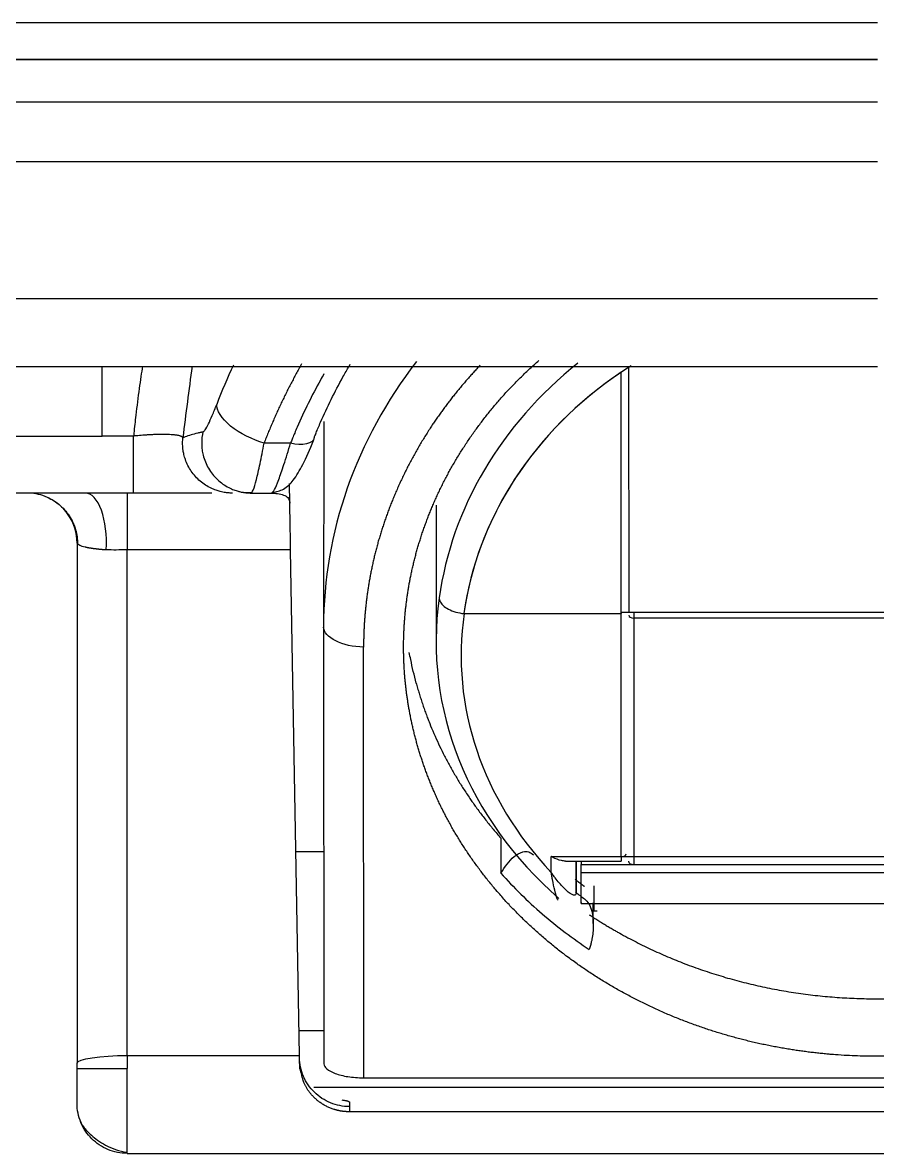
# Model space of a CAD drawing. Header units: millimetres. Extents: x 0 to 2520, y 0 to 1796.
# Drawn here: x 1009.02 to 1026.11, y 524.98 to 547.59 of the extents above; entities that cross this region are included whole.
import ezdxf

# ---------------------------------------------------------------- set-up
doc = ezdxf.new("R2010")
doc.units = ezdxf.units.MM
doc.header["$LTSCALE"] = 50

msp = doc.modelspace()

# ---------------------------------------------------------------- linework, layer by layer
at = {"color": 7, "linetype": 'Continuous'}
for p, q in [((1021.136, 540.697), (1021.137, 535.793)), ((1020.987, 535.771), (1020.986, 540.598)), ((1015.04, 539.611), (1015.038, 535.508)), ((986.526, 539.322), (1010.609, 539.322)), ((1011.239, 539.322), (1010.609, 539.322)), ((1011.239, 538.182), (1011.239, 539.322)), ((1014.377, 539.182), (1013.849, 539.182)), ((1011.239, 538.182), (986.585, 538.182)), ((1011.109, 538.182), (1011.109, 537.047)), ((1014.361, 537.981), (1014.355, 538.371)), ((1017.289, 537.941), (1017.287, 535.208)), ((1017.289, 537.941), (1017.287, 535.208)), ((1010.109, 537.182), (1010.109, 526.783)), ((1011.109, 526.935), (1011.109, 537.047)), ((1014.378, 537.047), (1011.109, 537.047)), ((1014.555, 526.935), (1014.378, 537.047)), ((1017.848, 535.771), (1020.987, 535.771)), ((1017.848, 535.771), (1020.987, 535.771)), ((1031.187, 535.793), (1020.987, 535.793)), ((1020.987, 535.793), (1020.987, 535.771)), ((1031.187, 535.792), (1020.987, 535.793)), ((1020.987, 535.793), (1020.987, 535.793)), ((1020.988, 530.913), (1020.987, 535.771)), ((1031.037, 535.793), (1021.137, 535.793)), ((1015.038, 535.503), (1015.039, 526.767)), ((1030.937, 535.682), (1021.237, 535.682)), ((1021.237, 535.682), (1021.238, 530.754)), ((1015.839, 526.486), (1015.837, 535.103)), ((1018.582, 531.281), (1018.582, 530.584)), ((1015.039, 531.009), (1014.484, 531.009)), ((1019.588, 530.596), (1019.588, 530.913)), ((1019.588, 530.913), (1020.988, 530.913)), ((1019.588, 530.913), (1032.588, 530.913)), ((1019.588, 530.596), (1019.588, 530.913)), ((1019.872, 530.822), (1020.988, 530.822)), ((1019.872, 530.822), (1020.988, 530.822)), ((1020.088, 530.198), (1020.088, 530.822)), ((1020.088, 530.822), (1020.088, 530.198)), ((1020.088, 530.198), (1020.088, 530.822)), ((1020.088, 530.822), (1020.088, 530.198)), ((1020.188, 530.822), (1020.188, 530.754)), ((1020.188, 530.822), (1020.188, 530.754)), ((1020.188, 530.596), (1020.188, 530.754)), ((1020.188, 530.754), (1021.238, 530.754)), ((1020.188, 530.754), (1031.988, 530.753)), ((1020.188, 530.596), (1020.188, 530.754)), ((1021.138, 530.804), (1021.138, 530.822)), ((1020.188, 530.596), (1031.988, 530.596)), ((1020.188, 530.596), (1031.988, 530.596)), ((1020.188, 529.977), (1031.988, 529.977)), ((1020.188, 529.977), (1031.988, 529.977)), ((1020.43, 529.574), (1020.43, 529.986)), ((1020.43, 529.826), (1020.505, 529.826)), ((1015.039, 527.431), (1014.546, 527.431)), ((1011.109, 526.935), (1014.555, 526.935)), ((1011.109, 526.935), (1011.109, 526.677)), ((1011.109, 524.977), (1011.109, 526.677)), ((1015.839, 526.486), (1036.339, 526.486)), ((1037.375, 526.297), (1014.843, 526.297)), ((1015.553, 526.002), (1015.555, 525.913)), ((1015.555, 525.913), (1015.557, 525.809)), ((1036.661, 525.809), (1015.557, 525.809)), ((1011.109, 524.977), (1041.109, 524.977))]:
    msp.add_line(p, q, dxfattribs=at)
for start, end in [(68.8697, 90), (0, 68.8697)]:
    msp.add_arc((1009.109, 537.182), 1, start, end, dxfattribs=at)
for centre, major_axis, ratio, start_param, end_param in [((1026.087, 535.503), (-11.05, 0.006), 0.866027, 5.695573, 6.283795), ((1026.087, 535.177), (-8.8, 0.005), 0.866027, 5.457592, 6.164579), ((1026.087, 535.177), (-8.8, 0.005), 0.866027, 5.457594, 6.164579), ((1026.087, 534.927), (8.3, -0.004), 0.866027, 2.203087, 2.263994), ((1026.087, 534.927), (8.3, -0.004), 0.866027, 2.233075, 3.024552), ((1026.087, 534.927), (8.3, -0.004), 0.866027, 2.263994, 3.024552), ((1010.277, 537.182), (0, -1), 0.420149, 1.432351, 3.141593), ((1026.087, 535.203), (-8.8, 0.004), 0.841313, 6.164537, 7.049343), ((1026.087, 535.203), (-8.8, 0.004), 0.841313, 6.164537, 7.049343), ((1026.087, 534.931), (-8.3, 0.004), 0.839824, 6.162949, 6.954831), ((1026.087, 534.931), (-8.3, 0.004), 0.839824, 6.162949, 6.954831), ((1021.237, 535.737), (0.1, 0), 0.544636, 3.141247, 4.712043), ((1021.237, 535.737), (0, -0.1), 0.00029, 4.110847, 5.288344), ((1020.988, 530.967), (-0.1, 0), 0.544636, 1.570451, 3.141247), ((1020.988, 531.022), (0, -0.2), 0.00029, 5.288344, 6.283756), ((1021.238, 530.804), (0.1, 0), 0.500683, 3.141257, 4.712054), ((1026.087, 536), (9, -0.005), 0.866027, 3.981493, 4.00782)]:
    msp.add_ellipse(centre, major_axis=major_axis, ratio=ratio, start_param=start_param, end_param=end_param, dxfattribs=at)
for points, degree, knots in [([(840.01, 547.571), (840.038, 547.571), (840.11, 547.571), (840.241, 547.571), (840.27, 547.571), (840.33, 547.571), (840.362, 547.571), (840.431, 547.571), (840.467, 547.571), (840.544, 547.571), (840.585, 547.571), (840.717, 547.571), (840.842, 547.571), (840.992, 547.571), (841.054, 547.571), (841.087, 547.571), (841.187, 547.571), (841.401, 547.571), (841.661, 547.571), (841.957, 547.571), (842.062, 547.571), (842.288, 547.571), (842.408, 547.571), (842.799, 547.571), (843.098, 547.571), (843.805, 547.572), (844.213, 547.572), (845.167, 547.572), (845.714, 547.572), (846.66, 547.572), (846.997, 547.572), (847.716, 547.572), (848.097, 547.572), (849.31, 547.572), (850.21, 547.573), (852.206, 547.573), (853.3, 547.573), (855.696, 547.573), (856.997, 547.574), (859.115, 547.574), (860.582, 547.574), (862.164, 547.574), (863.806, 547.575), (864.657, 547.575), (865.76, 547.575), (865.982, 547.575), (866.319, 547.575), (866.432, 547.575), (866.658, 547.575), (867.227, 547.575), (867.805, 547.575), (870.155, 547.576), (872.144, 547.576), (875.301, 547.576), (877.463, 547.577), (880.882, 547.577), (883.282, 547.578), (885.745, 547.578), (887.007, 547.578), (889.595, 547.579), (892.246, 547.579), (895.026, 547.579), (897.873, 547.58), (899.33, 547.58), (901.007, 547.58), (901.194, 547.58), (901.568, 547.58), (902.131, 547.58), (903.452, 547.581), (904.599, 547.581), (908.456, 547.581), (911.643, 547.582), (916.581, 547.582), (919.926, 547.583), (923.375, 547.583), (926.878, 547.584), (928.657, 547.584), (932.268, 547.584), (934.101, 547.584), (937.823, 547.585), (939.712, 547.585), (943.548, 547.585), (945.495, 547.586), (948.46, 547.586), (949.456, 547.586), (950.961, 547.586), (951.465, 547.586), (952.223, 547.586), (952.477, 547.586), (952.984, 547.586), (955.268, 547.587), (957.572, 547.587), (963.766, 547.587), (967.96, 547.588), (974.35, 547.588), (976.496, 547.588), (980.823, 547.588), (983.003, 547.589), (987.396, 547.589), (989.609, 547.589), (994.069, 547.589), (996.317, 547.589), (999.148, 547.589), (999.998, 547.589), (1000.852, 547.589), (1001.421, 547.589), (1001.707, 547.589), (1003.132, 547.589), (1004.274, 547.589), (1007.702, 547.59), (1009.992, 547.59), (1014.581, 547.59), (1016.88, 547.59), (1021.488, 547.59), (1023.796, 547.59), (1026.109, 547.59)], 3, [0, 0, 0, 0, 0.0625, 0.0625, 0.078125, 0.078125, 0.09375, 0.09375, 0.109375, 0.109375, 0.125, 0.125, 0.15625, 0.164062, 0.164062, 0.171875, 0.171875, 0.1875, 0.21875, 0.21875, 0.234375, 0.234375, 0.25, 0.25, 0.28125, 0.28125, 0.3125, 0.3125, 0.34375, 0.34375, 0.359375, 0.359375, 0.375, 0.375, 0.40625, 0.40625, 0.4375, 0.4375, 0.46875, 0.46875, 0.484375, 0.5, 0.5, 0.515625, 0.515625, 0.519531, 0.519531, 0.521484, 0.521484, 0.523437, 0.53125, 0.53125, 0.5625, 0.5625, 0.578125, 0.59375, 0.609375, 0.609375, 0.625, 0.625, 0.640625, 0.65625, 0.65625, 0.671875, 0.671875, 0.673828, 0.673828, 0.675781, 0.679687, 0.6875, 0.6875, 0.71875, 0.71875, 0.734375, 0.75, 0.75, 0.765625, 0.765625, 0.78125, 0.78125, 0.796875, 0.796875, 0.8125, 0.8125, 0.820312, 0.820312, 0.824219, 0.824219, 0.826172, 0.826172, 0.828125, 0.84375, 0.84375, 0.875, 0.875, 0.890625, 0.890625, 0.90625, 0.90625, 0.921875, 0.921875, 0.9375, 0.9375, 0.941406, 0.943359, 0.943359, 0.945312, 0.945312, 0.953125, 0.953125, 0.96875, 0.96875, 0.984375, 0.984375, 1, 1, 1, 1]), ([(1026.109, 546.854), (1016.88, 546.854), (1007.686, 546.854), (989.615, 546.854), (980.856, 546.854), (963.863, 546.854), (955.564, 546.854), (939.801, 546.854), (932.395, 546.854), (918.43, 546.854), (911.873, 546.854), (899.579, 546.854), (893.879, 546.854), (883.574, 546.854), (878.927, 546.854), (870.55, 546.854), (866.798, 546.854), (857.001, 546.854), (852.35, 546.854), (845.927, 546.854), (844.257, 546.854), (842.19, 546.854), (841.676, 546.854), (840.977, 546.854), (840.767, 546.854), (840.71, 546.854)], 3, [0, 0, 0, 0, 0.0625, 0.0625, 0.125, 0.125, 0.1875, 0.1875, 0.25, 0.25, 0.3125, 0.3125, 0.375, 0.375, 0.4375, 0.4375, 0.5, 0.5, 0.625, 0.625, 0.75, 0.75, 0.875, 0.875, 1, 1, 1, 1]), ([(841.508, 546.854), (841.588, 546.854), (841.809, 546.854), (842.323, 546.854), (843.218, 546.854), (844.674, 546.854), (847.358, 546.854), (851.967, 546.854), (858.734, 546.854), (867.81, 546.854), (879.366, 546.854), (898.29, 546.854), (922.519, 546.854), (951.39, 546.854), (975.031, 546.854), (1000.168, 546.854), (1017.473, 546.854), (1026.109, 546.854)], 3, [0, 0, 0, 0, 0.062492, 0.124992, 0.187493, 0.249993, 0.312494, 0.374994, 0.437495, 0.499996, 0.562496, 0.624997, 0.749998, 0.812498, 0.874999, 0.937499, 1, 1, 1, 1]), ([(841.508, 546.006), (841.667, 546.006), (841.916, 546.006), (842.851, 546.006), (843.493, 546.006), (846.227, 546.006), (848.464, 546.006), (854.058, 546.006), (856.278, 546.006), (861.516, 546.006), (864.545, 546.006), (874.8, 546.006), (883.249, 546.006), (903.99, 546.006), (915.933, 546.006), (943.427, 546.006), (958.449, 546.006), (983.071, 546.006), (991.477, 546.006), (1008.632, 546.006), (1017.362, 546.006), (1026.109, 546.006)], 3, [0, 0, 0, 0, 0.125, 0.125, 0.25, 0.25, 0.375, 0.375, 0.4375, 0.4375, 0.5, 0.5, 0.625, 0.625, 0.75, 0.75, 0.875, 0.875, 0.9375, 0.9375, 1, 1, 1, 1]), ([(1026.109, 544.806), (1017.388, 544.806), (1008.81, 544.806), (991.91, 544.806), (983.578, 544.806), (959.035, 544.806), (944.067, 544.806), (916.682, 544.806), (904.792, 544.806), (884.151, 544.806), (875.752, 544.806), (865.561, 544.806), (862.551, 544.806), (857.351, 544.806), (855.148, 544.806), (849.6, 544.806), (847.387, 544.806), (844.681, 544.806), (844.043, 544.806), (843.114, 544.806), (842.866, 544.806), (842.708, 544.806)], 3, [0, 0, 0, 0, 0.0625, 0.0625, 0.125, 0.125, 0.25, 0.25, 0.375, 0.375, 0.5, 0.5, 0.5625, 0.5625, 0.625, 0.625, 0.75, 0.75, 0.875, 0.875, 1, 1, 1, 1]), ([(919.547, 542.073), (920.219, 542.073), (921.313, 542.073), (924.19, 542.073), (925.975, 542.073), (930.264, 542.073), (932.773, 542.073), (938.705, 542.073), (942.156, 542.073), (949.922, 542.073), (954.222, 542.073), (964.423, 542.073), (970.404, 542.073), (980.656, 542.073), (984.311, 542.073), (991.918, 542.073), (995.87, 542.073), (1004.098, 542.073), (1008.42, 542.073), (1017.186, 542.073), (1021.633, 542.073), (1026.109, 542.073)], 3, [0, 0, 0, 0, 0.125, 0.125, 0.25, 0.25, 0.375, 0.375, 0.5, 0.5, 0.625, 0.625, 0.75, 0.75, 0.8125, 0.8125, 0.875, 0.875, 0.9375, 0.9375, 1, 1, 1, 1]), ([(1026.109, 540.706), (1021.679, 540.706), (1017.273, 540.706), (1008.6, 540.706), (1004.329, 540.706), (996.201, 540.706), (992.298, 540.706), (984.79, 540.706), (981.188, 540.706), (974.456, 540.706), (971.281, 540.706), (965.407, 540.706), (962.708, 540.706), (955.191, 540.706), (950.963, 540.706), (943.316, 540.706), (939.919, 540.706), (934.08, 540.706), (931.609, 540.706), (925.268, 540.706), (922.367, 540.706), (921.037, 540.706)], 3, [0, 0, 0, 0, 0.0625, 0.0625, 0.125, 0.125, 0.1875, 0.1875, 0.25, 0.25, 0.3125, 0.3125, 0.375, 0.375, 0.5, 0.5, 0.625, 0.625, 0.75, 0.75, 1, 1, 1, 1]), ([(1011.417, 540.721), (1011.406, 540.651), (1011.384, 540.503), (1011.337, 540.175), (1011.297, 539.857), (1011.263, 539.557), (1011.248, 539.419), (1011.241, 539.341), (1011.239, 539.322)], 3, [0, 0, 0, 0, 0.149773, 0.320437, 0.704433, 0.832432, 0.96043, 1, 1, 1, 1]), ([(1014.849, 539.291), (1014.852, 539.297), (1014.865, 539.33), (1014.891, 539.394), (1014.931, 539.491), (1015.027, 539.715), (1015.186, 540.056), (1015.382, 540.43), (1015.514, 540.663), (1015.564, 540.748), (1015.571, 540.76)], 3, [0, 0, 0, 0, 0.012831, 0.064113, 0.128216, 0.205138, 0.51283, 0.820522, 0.974368, 1, 1, 1, 1]), ([(1018.167, 540.738), (1017.661, 540.205), (1017.256, 539.61), (1016.775, 538.903), (1016.452, 538.13), (1016.139, 537.385), (1015.984, 536.603), (1015.837, 535.858), (1015.837, 535.103)], 2, [0, 0, 0, 0.216096, 0.216096, 0.477397, 0.477397, 0.738699, 0.738699, 1, 1, 1]), ([(1016.637, 535.103), (1016.637, 535.853), (1016.795, 536.592), (1016.962, 537.374), (1017.3, 538.115), (1017.653, 538.886), (1018.177, 539.581), (1018.687, 540.257), (1019.34, 540.833)], 2, [0, 0, 0, 0.25294, 0.25294, 0.505881, 0.505881, 0.758821, 0.758821, 1, 1, 1]), ([(1015.045, 540.567), (1015.021, 540.525), (1014.911, 540.33), (1014.726, 539.977), (1014.561, 539.622), (1014.462, 539.389), (1014.42, 539.289), (1014.393, 539.222), (1014.38, 539.189), (1014.377, 539.182)], 3, [0, 0, 0, 0, 0.094254, 0.433908, 0.773563, 0.858477, 0.929238, 0.985847, 1, 1, 1, 1]), ([(1012.624, 539.403), (1012.639, 539.413), (1012.668, 539.433), (1012.734, 539.556), (1012.811, 539.728), (1012.87, 539.879), (1012.9, 539.955)], 3, [0, 0, 0, 0, 0.244242, 0.496614, 0.745528, 1, 1, 1, 1]), ([(1013.849, 539.182), (1013.625, 539.247), (1013.363, 539.371), (1012.993, 539.673), (1012.9, 539.837), (1012.9, 539.955)], 3, [0, 0, 0, 0, 0.5, 0.5, 1, 1, 1, 1]), ([(1012.224, 539.287), (1012.224, 539.288), (1012.224, 539.289), (1012.223, 539.291), (1012.221, 539.294), (1012.218, 539.298), (1012.213, 539.303), (1012.206, 539.308), (1012.195, 539.313), (1012.183, 539.319), (1012.166, 539.324), (1012.145, 539.33), (1012.122, 539.335), (1012.097, 539.339), (1012.072, 539.342), (1012.051, 539.345), (1012.033, 539.346), (1012.014, 539.348), (1011.979, 539.35), (1011.936, 539.352), (1011.89, 539.354), (1011.861, 539.354), (1011.829, 539.354), (1011.798, 539.354), (1011.751, 539.354), (1011.705, 539.353), (1011.654, 539.351), (1011.616, 539.349), (1011.581, 539.348), (1011.545, 539.346), (1011.512, 539.344), (1011.472, 539.341), (1011.399, 539.336), (1011.326, 539.33), (1011.264, 539.325), (1011.248, 539.323), (1011.24, 539.322), (1011.239, 539.322)], 3, [0, 0, 0, 0, 0.003126, 0.015626, 0.031251, 0.050001, 0.068751, 0.10625, 0.13125, 0.1625, 0.2, 0.2375, 0.275, 0.3125, 0.34375, 0.36875, 0.3875, 0.40625, 0.43125, 0.5, 0.53125, 0.55625, 0.575, 0.6125, 0.63125, 0.6875, 0.71875, 0.74375, 0.76875, 0.79375, 0.81875, 0.8375, 0.875, 0.96875, 0.984375, 0.996875, 1, 1, 1, 1]), ([(1012.624, 539.403), (1012.624, 539.403), (1012.621, 539.403), (1012.617, 539.402), (1012.612, 539.401), (1012.602, 539.398), (1012.57, 539.392), (1012.491, 539.374), (1012.378, 539.344), (1012.293, 539.316), (1012.246, 539.297), (1012.232, 539.291), (1012.226, 539.288), (1012.225, 539.287), (1012.224, 539.287)], 3, [0, 0, 0, 0, 0.003121, 0.012496, 0.021871, 0.034371, 0.068746, 0.199997, 0.499998, 0.837499, 0.93125, 0.9875, 0.996875, 1, 1, 1, 1]), ([(1012.219, 539.182), (1012.219, 539.202), (1012.22, 539.229), (1012.222, 539.263), (1012.223, 539.278), (1012.224, 539.286), (1012.224, 539.287)], 3, [0, 0, 0, 0, 0.54867, 0.774338, 0.954872, 1, 1, 1, 1]), ([(1013.217, 538.182), (1013.216, 538.182), (1013.2, 538.182), (1013.153, 538.183), (1013.091, 538.189), (1013.022, 538.201), (1012.96, 538.215), (1012.881, 538.239), (1012.783, 538.279), (1012.675, 538.339), (1012.569, 538.418), (1012.473, 538.511), (1012.39, 538.617), (1012.323, 538.731), (1012.275, 538.844), (1012.246, 538.946), (1012.23, 539.028), (1012.222, 539.095), (1012.219, 539.144), (1012.219, 539.173), (1012.219, 539.182)], 3, [0, 0, 0, 0, 0.003357, 0.033575, 0.100724, 0.134299, 0.174588, 0.228308, 0.295457, 0.376037, 0.456616, 0.537195, 0.617774, 0.698354, 0.778933, 0.846082, 0.899802, 0.940091, 0.980381, 1, 1, 1, 1]), ([(1012.6, 539.182), (1012.6, 539.167), (1012.601, 539.123), (1012.608, 539.041), (1012.629, 538.93), (1012.67, 538.804), (1012.733, 538.675), (1012.814, 538.556), (1012.911, 538.45), (1013.022, 538.36), (1013.134, 538.292), (1013.238, 538.246), (1013.321, 538.219), (1013.401, 538.2), (1013.481, 538.187), (1013.546, 538.183), (1013.581, 538.182), (1013.59, 538.182), (1013.591, 538.182)], 3, [0, 0, 0, 0, 0.030799, 0.088662, 0.16099, 0.247784, 0.334578, 0.421373, 0.508167, 0.594961, 0.681755, 0.754084, 0.811946, 0.855344, 0.920439, 0.981918, 0.996384, 1, 1, 1, 1]), ([(1013.629, 538.238), (1013.631, 538.242), (1013.649, 538.285), (1013.692, 538.434), (1013.765, 538.749), (1013.821, 539.038), (1013.849, 539.182)], 3, [0, 0, 0, 0, 0.035294, 0.35455, 0.678569, 1, 1, 1, 1]), ([(1013.998, 538.182), (1014.016, 538.196), (1014.052, 538.222), (1014.137, 538.432), (1014.245, 538.746), (1014.332, 539.032), (1014.377, 539.182)], 3, [0, 0, 0, 0, 0.247761, 0.498009, 0.737517, 1, 1, 1, 1]), ([(1014.025, 538.2), (1014.063, 538.203), (1014.141, 538.215), (1014.293, 538.286), (1014.455, 538.449), (1014.633, 538.763), (1014.766, 539.053), (1014.833, 539.231)], 3, [0, 0, 0, 0, 0.067227, 0.149569, 0.366816, 0.651205, 1, 1, 1, 1]), ([(1012.805, 538.182), (1012.712, 538.182), (1012.326, 538.182), (1011.972, 538.182), (1011.621, 538.182), (1011.239, 538.182)], 2, [0, 0, 0, 0.169716, 0.584858, 0.584858, 1, 1, 1]), ([(1013.889, 538.182), (1013.942, 538.182), (1013.995, 538.181), (1014.094, 538.174), (1014.141, 538.168), (1014.223, 538.149), (1014.258, 538.137), (1014.313, 538.103), (1014.332, 538.081), (1014.356, 538.034), (1014.361, 538.008), (1014.361, 537.981)], 3, [0, 0, 0, 0, 0.20859, 0.20859, 0.417276, 0.417276, 0.6241, 0.6241, 0.824399, 0.824399, 1, 1, 1, 1]), ([(1009.476, 538.113), (1009.574, 538.073), (1009.751, 537.97), (1009.965, 537.736), (1010.092, 537.454), (1010.119, 537.259), (1010.119, 537.161)], 3, [0, 0, 0, 0, 0.253933, 0.512587, 0.764583, 1, 1, 1, 1]), ([(1014.375, 537.199), (1014.374, 537.274), (1014.373, 537.348), (1014.371, 537.494), (1014.369, 537.565), (1014.367, 537.7), (1014.366, 537.764), (1014.364, 537.881), (1014.363, 537.934), (1014.361, 537.981)], 3, [0, 0, 0, 0, 0.25, 0.25, 0.5, 0.5, 0.75, 0.75, 1, 1, 1, 1]), ([(1010.268, 537.1), (1010.228, 537.111), (1010.135, 537.137), (1010.118, 537.166), (1010.109, 537.182)], 3, [0, 0, 0, 0, 0.417589, 1, 1, 1, 1]), ([(1010.693, 537.044), (1010.688, 537.045), (1010.679, 537.045), (1010.666, 537.046), (1010.652, 537.047), (1010.639, 537.048), (1010.625, 537.049), (1010.612, 537.051), (1010.599, 537.052), (1010.585, 537.053), (1010.572, 537.054), (1010.559, 537.056), (1010.546, 537.057), (1010.533, 537.058), (1010.52, 537.06), (1010.507, 537.061), (1010.494, 537.063), (1010.482, 537.064), (1010.469, 537.066), (1010.457, 537.067), (1010.444, 537.069), (1010.432, 537.071), (1010.42, 537.072), (1010.408, 537.074), (1010.396, 537.076), (1010.384, 537.078), (1010.373, 537.08), (1010.362, 537.081), (1010.35, 537.083), (1010.339, 537.085), (1010.329, 537.087), (1010.318, 537.089), (1010.307, 537.092), (1010.297, 537.094), (1010.287, 537.096), (1010.277, 537.098), (1010.271, 537.099), (1010.268, 537.1)], 3, [0, 0, 0, 0, 0.025948, 0.052045, 0.078293, 0.104691, 0.13124, 0.157941, 0.184794, 0.2118, 0.238958, 0.26627, 0.293736, 0.321355, 0.349129, 0.377059, 0.405143, 0.433383, 0.46178, 0.490333, 0.519042, 0.547909, 0.576933, 0.606116, 0.635456, 0.664955, 0.694613, 0.72443, 0.754407, 0.784543, 0.81484, 0.845297, 0.875915, 0.906694, 0.937634, 0.968736, 1, 1, 1, 1]), ([(1017.35, 536.084), (1017.35, 536.08), (1017.35, 536.077), (1017.351, 536.057), (1017.355, 536.041), (1017.373, 535.995), (1017.395, 535.965), (1017.454, 535.909), (1017.491, 535.883), (1017.578, 535.838), (1017.628, 535.818), (1017.733, 535.788), (1017.789, 535.777), (1017.844, 535.771)], 3, [0, 0, 0, 0, 0.025878, 0.025878, 0.140543, 0.140543, 0.355474, 0.355474, 0.570339, 0.570339, 0.785168, 0.785168, 1, 1, 1, 1]), ([(1017.35, 536.084), (1017.35, 536.08), (1017.35, 536.077), (1017.351, 536.057), (1017.355, 536.041), (1017.373, 535.995), (1017.395, 535.965), (1017.454, 535.909), (1017.491, 535.883), (1017.578, 535.838), (1017.628, 535.818), (1017.733, 535.788), (1017.789, 535.777), (1017.844, 535.771)], 3, [0, 0, 0, 0, 0.025878, 0.025878, 0.140543, 0.140543, 0.355474, 0.355474, 0.570339, 0.570339, 0.785168, 0.785168, 1, 1, 1, 1]), ([(1035.537, 535.103), (1035.537, 534.352), (1035.38, 533.613), (1035.213, 532.831), (1034.874, 532.09), (1034.522, 531.319), (1033.998, 530.624), (1033.463, 529.915), (1032.079, 528.717), (1031.26, 528.253), (1030.458, 527.799), (1029.567, 527.493), (1028.713, 527.2), (1027.808, 527.055), (1026.956, 526.919), (1025.222, 526.919), (1024.369, 527.055), (1023.466, 527.2), (1022.61, 527.493), (1021.72, 527.798), (1020.917, 528.253), (1020.099, 528.716), (1018.714, 529.915), (1018.178, 530.624), (1017.654, 531.318), (1017.301, 532.09), (1016.963, 532.83), (1016.795, 533.613), (1016.637, 534.351), (1016.637, 535.103)], 2, [0, 0, 0, 0.0625, 0.0625, 0.125, 0.125, 0.1875, 0.1875, 0.25, 0.3125, 0.3125, 0.375, 0.375, 0.4375, 0.4375, 0.5, 0.5625, 0.5625, 0.625, 0.625, 0.6875, 0.6875, 0.75, 0.8125, 0.8125, 0.875, 0.875, 0.9375, 0.9375, 1, 1, 1]), ([(1016.888, 534.383), (1016.85, 534.538), (1016.8, 534.74), (1016.76, 534.947), (1016.751, 534.995)], 3, [0, 0, 0, 0, 0.766857, 1, 1, 1, 1]), ([(1018.582, 530.584), (1018.663, 530.706), (1018.786, 530.889), (1018.99, 531.007), (1019.131, 531.023), (1019.203, 530.971), (1019.234, 530.948)], 3, [0, 0, 0, 0, 0.497836, 0.747572, 0.888718, 1, 1, 1, 1]), ([(1019.874, 530.822), (1019.848, 530.822), (1019.82, 530.826), (1019.736, 530.845), (1019.676, 530.869), (1019.608, 530.902), (1019.6, 530.907), (1019.59, 530.912), (1019.589, 530.912), (1019.588, 530.913)], 3, [0, 0, 0, 0, 0.294537, 0.294537, 0.903746, 0.903746, 0.987154, 0.987154, 1, 1, 1, 1]), ([(1019.874, 530.822), (1019.848, 530.822), (1019.82, 530.826), (1019.736, 530.845), (1019.676, 530.869), (1019.608, 530.902), (1019.6, 530.907), (1019.59, 530.912), (1019.589, 530.912), (1019.588, 530.913)], 3, [0, 0, 0, 0, 0.294537, 0.294537, 0.903746, 0.903746, 0.987154, 0.987154, 1, 1, 1, 1]), ([(1018.582, 530.584), (1018.836, 530.296), (1019.112, 530.023), (1019.703, 529.512), (1020.018, 529.273), (1020.35, 529.053)], 3, [0, 0, 0, 0, 0.5, 0.5, 1, 1, 1, 1]), ([(1019.728, 530.038), (1019.725, 530.041), (1019.721, 530.048), (1019.7, 530.093), (1019.68, 530.161), (1019.645, 530.302), (1019.629, 530.375), (1019.609, 530.48), (1019.604, 530.508), (1019.597, 530.543), (1019.596, 530.55), (1019.593, 530.565), (1019.592, 530.572), (1019.59, 530.584), (1019.589, 530.588), (1019.588, 530.593), (1019.588, 530.595), (1019.588, 530.596)], 3, [0, 0, 0, 0, 0.100343, 0.100343, 0.488334, 0.488334, 0.811201, 0.811201, 0.921734, 0.921734, 0.949238, 0.949238, 0.978964, 0.978964, 0.99471, 0.99471, 1, 1, 1, 1]), ([(1020.088, 530.189), (1020.087, 530.177), (1020.084, 530.167), (1020.075, 530.15), (1020.067, 530.145), (1020.044, 530.14), (1020.025, 530.144), (1019.958, 530.174), (1019.901, 530.222), (1019.84, 530.283), (1019.836, 530.287), (1019.778, 530.347), (1019.723, 530.413), (1019.653, 530.506), (1019.637, 530.527), (1019.618, 530.554), (1019.615, 530.558), (1019.607, 530.569), (1019.603, 530.575), (1019.595, 530.586), (1019.593, 530.589), (1019.59, 530.594), (1019.589, 530.595), (1019.588, 530.596)], 3, [0, 0, 0, 0, 0.063729, 0.063729, 0.141214, 0.141214, 0.26593, 0.26593, 0.560702, 0.560702, 0.581429, 0.581429, 0.860297, 0.860297, 0.943453, 0.943453, 0.958331, 0.958331, 0.982861, 0.982861, 0.995652, 0.995652, 1, 1, 1, 1]), ([(1019.728, 530.038), (1019.725, 530.041), (1019.721, 530.048), (1019.7, 530.093), (1019.68, 530.161), (1019.645, 530.302), (1019.629, 530.375), (1019.609, 530.48), (1019.604, 530.508), (1019.597, 530.543), (1019.596, 530.55), (1019.593, 530.565), (1019.592, 530.572), (1019.59, 530.584), (1019.589, 530.588), (1019.588, 530.593), (1019.588, 530.595), (1019.588, 530.596)], 3, [0, 0, 0, 0, 0.100343, 0.100343, 0.488334, 0.488334, 0.811201, 0.811201, 0.921734, 0.921734, 0.949238, 0.949238, 0.978964, 0.978964, 0.99471, 0.99471, 1, 1, 1, 1]), ([(1020.088, 530.189), (1020.087, 530.177), (1020.084, 530.167), (1020.075, 530.15), (1020.067, 530.145), (1020.044, 530.14), (1020.025, 530.144), (1019.958, 530.174), (1019.901, 530.222), (1019.84, 530.283), (1019.836, 530.287), (1019.778, 530.347), (1019.723, 530.413), (1019.653, 530.506), (1019.637, 530.527), (1019.618, 530.554), (1019.615, 530.558), (1019.607, 530.569), (1019.603, 530.575), (1019.595, 530.586), (1019.593, 530.589), (1019.59, 530.594), (1019.589, 530.595), (1019.588, 530.596)], 3, [0, 0, 0, 0, 0.063729, 0.063729, 0.141214, 0.141214, 0.26593, 0.26593, 0.560702, 0.560702, 0.581429, 0.581429, 0.860297, 0.860297, 0.943453, 0.943453, 0.958331, 0.958331, 0.982861, 0.982861, 0.995652, 0.995652, 1, 1, 1, 1]), ([(1020.188, 529.997), (1020.188, 529.987), (1020.188, 529.97), (1020.188, 529.986), (1020.188, 530.013), (1020.188, 530.039), (1020.188, 530.063), (1020.188, 530.088), (1020.188, 530.117), (1020.188, 530.152), (1020.188, 530.193), (1020.188, 530.24), (1020.188, 530.327), (1020.188, 530.441), (1020.188, 530.546), (1020.188, 530.591), (1020.188, 530.596)], 3, [0, 0, 0, 0, 0.089539, 0.183433, 0.251217, 0.303336, 0.343315, 0.381965, 0.426196, 0.475876, 0.530995, 0.59164, 0.657716, 0.854863, 0.983832, 1, 1, 1, 1]), ([(1020.188, 529.997), (1020.188, 529.987), (1020.188, 529.97), (1020.188, 529.986), (1020.188, 530.013), (1020.188, 530.039), (1020.188, 530.063), (1020.188, 530.088), (1020.188, 530.117), (1020.188, 530.152), (1020.188, 530.193), (1020.188, 530.24), (1020.188, 530.327), (1020.188, 530.441), (1020.188, 530.546), (1020.188, 530.591), (1020.188, 530.596)], 3, [0, 0, 0, 0, 0.089539, 0.183433, 0.251217, 0.303336, 0.343315, 0.381965, 0.426196, 0.475876, 0.530995, 0.59164, 0.657716, 0.854863, 0.983832, 1, 1, 1, 1]), ([(1020.447, 529.826), (1020.447, 529.826), (1020.447, 529.826), (1020.447, 529.829), (1020.448, 529.836), (1020.448, 529.859), (1020.448, 529.876), (1020.448, 529.917), (1020.448, 529.942), (1020.448, 530), (1020.448, 530.032), (1020.448, 530.105), (1020.448, 530.145), (1020.449, 530.231), (1020.449, 530.277), (1020.449, 530.326)], 3, [0, 0, 0, 0, 0.03961, 0.03961, 0.199675, 0.199675, 0.35974, 0.35974, 0.519805, 0.519805, 0.67987, 0.67987, 0.839935, 0.839935, 1, 1, 1, 1]), ([(1020.254, 530.065), (1020.285, 530.034), (1020.354, 529.965), (1020.419, 529.776), (1020.426, 529.639), (1020.43, 529.551)], 3, [0, 0, 0, 0, 0.221576, 0.500031, 1, 1, 1, 1]), ([(1020.43, 529.551), (1020.43, 529.551), (1020.43, 529.51), (1020.426, 529.423), (1020.414, 529.329), (1020.403, 529.266), (1020.397, 529.236), (1020.39, 529.204), (1020.382, 529.17), (1020.373, 529.133), (1020.362, 529.094), (1020.354, 529.067), (1020.35, 529.053)], 3, [0, 0, 0, 0, 0.000029, 0.233655, 0.499184, 0.553872, 0.614178, 0.680103, 0.751646, 0.82881, 0.911594, 1, 1, 1, 1]), ([(1015.555, 525.913), (1015.49, 525.913), (1015.425, 525.919), (1015.298, 525.944), (1015.236, 525.963), (1015.116, 526.011), (1015.059, 526.042), (1014.951, 526.113), (1014.9, 526.154), (1014.808, 526.244), (1014.766, 526.294), (1014.693, 526.401), (1014.661, 526.457), (1014.61, 526.576), (1014.591, 526.638), (1014.563, 526.764), (1014.556, 526.829), (1014.555, 526.893)], 3, [0, 0, 0, 0, 0.125, 0.125, 0.25, 0.25, 0.375, 0.375, 0.5, 0.5, 0.625, 0.625, 0.75, 0.75, 0.875, 0.875, 1, 1, 1, 1]), ([(1010.109, 525.977), (1010.109, 525.977), (1010.109, 526.027), (1010.109, 526.081), (1010.109, 526.286), (1010.109, 526.421), (1010.109, 526.545), (1010.109, 526.677)], 2, [0, 0, 0, 0.25, 0.25, 0.5, 0.75, 0.75, 1, 1, 1]), ([(1015.039, 526.767), (1015.051, 526.733), (1015.075, 526.668), (1015.257, 526.574), (1015.518, 526.501), (1015.73, 526.491), (1015.839, 526.486)], 3, [0, 0, 0, 0, 0.256193, 0.499764, 0.742451, 1, 1, 1, 1]), ([(1015.557, 525.809), (1015.552, 525.809), (1015.541, 525.809), (1015.526, 525.809), (1015.51, 525.81), (1015.494, 525.811), (1015.479, 525.812), (1015.463, 525.813), (1015.448, 525.815), (1015.432, 525.816), (1015.417, 525.818), (1015.401, 525.821), (1015.386, 525.823), (1015.37, 525.826), (1015.355, 525.829), (1015.339, 525.832), (1015.324, 525.835), (1015.309, 525.839), (1015.293, 525.843), (1015.278, 525.847), (1015.245, 525.857), (1015.194, 525.874), (1015.127, 525.902), (1015.062, 525.935), (1015.001, 525.972), (1014.944, 526.012), (1014.892, 526.054), (1014.843, 526.1), (1014.805, 526.14), (1014.778, 526.173), (1014.76, 526.196), (1014.742, 526.219), (1014.725, 526.243), (1014.709, 526.268), (1014.694, 526.293), (1014.68, 526.318), (1014.666, 526.344), (1014.653, 526.37), (1014.645, 526.388), (1014.641, 526.397)], 3, [0, 0, 0, 0, 0.013375, 0.026732, 0.040074, 0.053406, 0.066733, 0.080057, 0.093383, 0.106716, 0.120058, 0.133415, 0.146791, 0.160188, 0.173613, 0.187067, 0.200556, 0.214084, 0.227653, 0.241269, 0.254934, 0.317452, 0.380212, 0.443562, 0.507845, 0.567077, 0.626156, 0.685328, 0.744838, 0.77071, 0.79645, 0.822076, 0.84761, 0.873071, 0.898479, 0.923856, 0.949221, 0.974596, 1, 1, 1, 1]), ([(1011.109, 524.978), (1011.044, 524.978), (1010.978, 524.985), (1010.85, 525.01), (1010.787, 525.03), (1010.666, 525.08), (1010.608, 525.111), (1010.499, 525.183), (1010.448, 525.225), (1010.356, 525.317), (1010.314, 525.368), (1010.241, 525.477), (1010.21, 525.535), (1010.16, 525.656), (1010.141, 525.719), (1010.115, 525.847), (1010.109, 525.912), (1010.109, 525.978)], 3, [0, 0, 0, 0, 0.125, 0.125, 0.25, 0.25, 0.375, 0.375, 0.5, 0.5, 0.625, 0.625, 0.75, 0.75, 0.875, 0.875, 1, 1, 1, 1]), ([(1010.166, 525.647), (1010.176, 525.605), (1010.213, 525.535), (1010.299, 525.43), (1010.393, 525.338), (1010.523, 525.236), (1010.69, 525.132), (1010.892, 525.041), (1011.033, 525.009), (1011.109, 525)], 3, [0, 0, 0, 0, 0.208737, 0.311974, 0.417501, 0.531211, 0.661349, 0.815994, 1, 1, 1, 1])]:
    msp.add_open_spline(points, degree=degree, knots=knots, dxfattribs=at)
for points, degree in [([(1010.609, 539.322), (1010.609, 539.785), (1010.609, 540.247), (1010.609, 540.709)], 3), ([(1012.411, 540.718), (1012.342, 540.243), (1012.283, 539.765), (1012.224, 539.287)], 3), ([(1013.234, 540.742), (1013.113, 540.483), (1013.002, 540.221), (1012.9, 539.955)], 3), ([(1014.599, 540.763), (1014.162, 539.999), (1013.849, 539.182)], 2), ([(1012.624, 539.403), (1012.609, 539.334), (1012.6, 539.26), (1012.6, 539.182)], 3), ([(1014.849, 539.291), (1014.849, 539.173), (1014.6, 539.116), (1014.377, 539.182)], 3), ([(1013.394, 538.202), (1013.507, 538.182), (1013.619, 538.199)], 2), ([(1013.591, 538.182), (1013.603, 538.194), (1013.615, 538.206), (1013.629, 538.238)], 3), ([(1013.591, 538.182), (1013.727, 538.182), (1013.862, 538.182), (1013.998, 538.182)], 3), ([(1014.378, 537.047), (1014.377, 537.097), (1014.376, 537.148), (1014.375, 537.199)], 3), ([(1010.892, 537.043), (1010.826, 537.043), (1010.759, 537.044), (1010.693, 537.044)], 3), ([(1011.109, 537.047), (1011.036, 537.047), (1010.963, 537.046), (1010.892, 537.043)], 3), ([(1017.844, 535.771), (1017.845, 535.771), (1017.846, 535.771), (1017.848, 535.771)], 3), ([(1017.844, 535.771), (1017.845, 535.771), (1017.846, 535.771), (1017.848, 535.771)], 3), ([(1015.837, 535.103), (1015.418, 535.103), (1015.037, 535.293), (1015.038, 535.503)], 3), ([(1016.888, 534.383), (1017.117, 533.539), (1017.973, 531.971), (1018.582, 531.281)], 2), ([(1020.065, 530.458), (1020.159, 530.385), (1020.254, 530.315)], 2), ([(1020.35, 529.75), (1020.964, 529.344), (1022.328, 528.715), (1023.791, 528.286), (1025.316, 528.069), (1026.861, 528.069), (1028.386, 528.286), (1029.85, 528.715), (1031.214, 529.344), (1031.828, 529.75)], 2), ([(1010.109, 526.783), (1010.109, 526.863), (1010.585, 526.935), (1011.109, 526.935)], 3), ([(1014.557, 526.779), (1014.557, 526.831), (1014.556, 526.883), (1014.555, 526.935)], 3), ([(1010.109, 526.677), (1010.109, 526.731), (1010.109, 526.783)], 2), ([(1010.109, 526.677), (1010.109, 526.677), (1010.319, 526.677), (1010.716, 526.677), (1011.109, 526.677)], 4), ([(1014.564, 526.677), (1014.562, 526.711), (1014.56, 526.745), (1014.557, 526.779)], 3), ([(1014.641, 526.397), (1014.615, 526.491), (1014.59, 526.584), (1014.564, 526.677)], 3), ([(1010.109, 525.978), (1010.109, 525.977)], 1), ([(1015.405, 526.047), (1015.555, 526.025), (1015.553, 526.002)], 2)]:
    msp.add_open_spline(points, degree=degree, dxfattribs=at)

doc.saveas('drawing.dxf')
